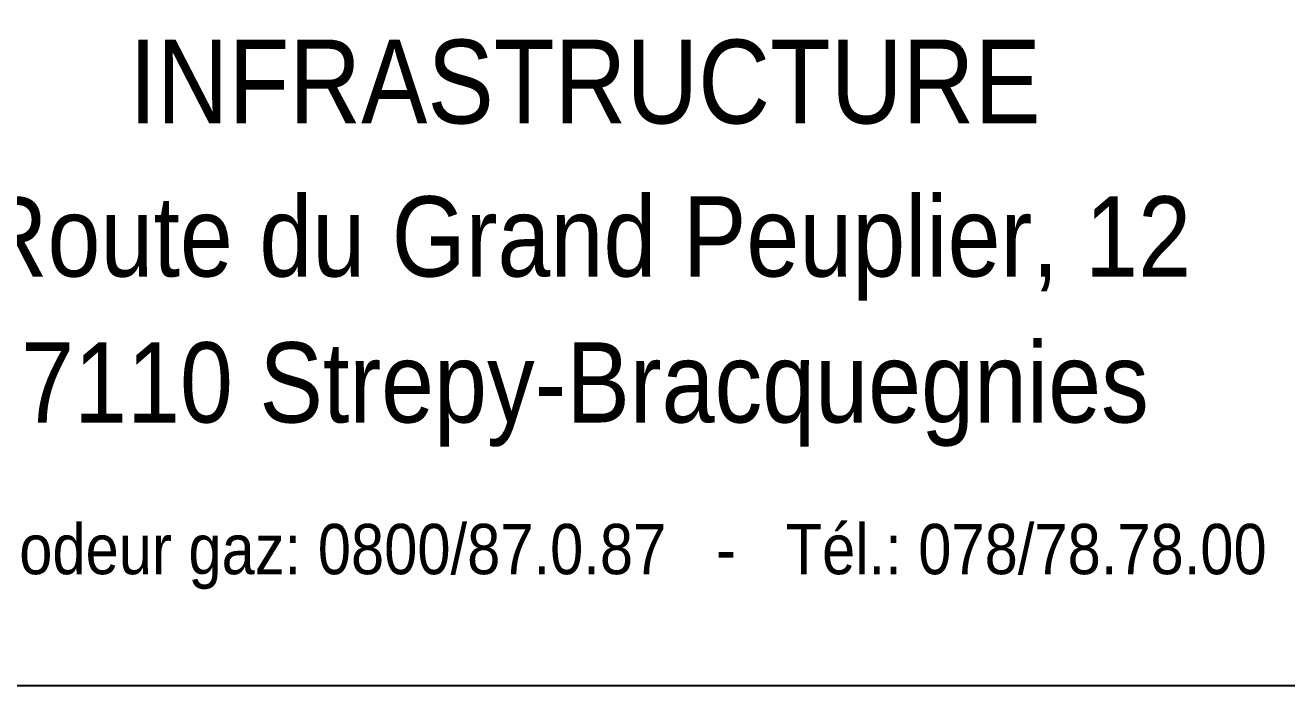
# Model space of a CAD drawing. Header units: millimetres. Extents: x -49 to 1078, y -325 to -37.
# Drawn here: x 944.7 to 1020, y -114.6 to -75.1 of the extents above; entities that cross this region are included whole.
import ezdxf
from ezdxf.enums import TextEntityAlignment as Align

# ---------------------------------------------------------------- set-up
doc = ezdxf.new("R2010")
doc.units = ezdxf.units.MM
doc.header["$MEASUREMENT"] = 0
doc.layers.add('Cartouche', color=7, linetype='CONTINUOUS')
doc.styles.add('Cartouche', font='ARIAL.TTF', dxfattribs={"width": 0.85})
doc.styles.add('ROMANS', font='romans')
doc.styles.add('SANSSERIF', font='sas_____.pfb')
doc.styles.add('STYLE1', font='ARIAL.TTF', dxfattribs={"height": 10})

# ---------------------------------------------------------------- blocks, each defined once
blk = doc.blocks.new('Cartouche')
at = {"layer": 'Cartouche', "color": 7}
blk.add_lwpolyline([(15, 210), (15, 282.005), (205.001, 282.005), (205.001, 210)], close=True, dxfattribs=at)
at = {"layer": 'Cartouche', "color": 7, "linetype": 'Continuous', "style": 'Cartouche', "width": 0.85}
for s, height, p in [('INFRASTRUCTURE', 5, (110, 243.558)), ('Tél. odeur gaz: 0800/87.0.87   -   Tél.: 078/78.78.00', 3, (110, 216.659))]:
    blk.add_text(s, height=height, dxfattribs=at).set_placement(p, align=Align.CENTER)
at = {"layer": 'Cartouche', "color": 7, "style": 'Cartouche', "width": 0.85}
for s, p in [('Route du Grand Peuplier, 12', (110, 234.423)), ('7110 Strepy-Bracquegnies', (110, 225.711))]:
    blk.add_text(s, height=4.78754, dxfattribs=at).set_placement(p, align=Align.CENTER)
at = {"layer": 'Cartouche', "color": 7, "linetype": 'Continuous'}
for tag, height, style, width, p in [('COM', 10, 'STYLE1', 0.75, (110, 190.153)), ('LOC', 8, 'STYLE1', 0.75, (110, 175.8)), ('RUE(1)', 5, 'ROMANS', 0.8, (110, 163.029)), ('RUE(2)', 5, 'ROMANS', 0.8, (110, 152.934)), ('RUE(3)', 5, 'ROMANS', 0.8, (110, 142.838)), ('RUE(4)', 5, 'ROMANS', 0.8, (110, 132.742)), ('RUE(5)', 5, 'ROMANS', 0.8, (110, 122.647)), ('RES', 10, 'ROMANS', 0.5, (110, 87.362))]:
    blk.add_attdef(tag, text='', height=height, dxfattribs=dict(at, style=style, width=width)).set_placement(p, align=Align.CENTER)
at = {"layer": 'Cartouche', "color": 7, "linetype": 'Continuous', "style": 'ROMANS', "width": 0.5}
for tag, p in [('MD1', (17.5, 66)), ('MD1-2', (48.684, 66)), ('MD1-3', (175.151, 66)), ('MD2', (17.5, 61)), ('MD2-2', (48.684, 61)), ('MD2-3', (175.151, 61)), ('MD3', (17.5, 56)), ('MD3-2', (48.684, 56)), ('MD3-3', (175.151, 56)), ('MD4', (17.5, 51)), ('MD4-2', (48.684, 51)), ('MD4-3', (175.151, 51)), ('MD5', (17.5, 46)), ('MD5-2', (48.684, 46)), ('MD5-3', (175.151, 46))]:
    blk.add_attdef(tag, p, '', height=3, dxfattribs=at)
at = {"layer": 'Cartouche', "color": 7, "linetype": 'Continuous', "style": 'ROMANS'}
for tag, p in [('ECH', (57.5, 35.2)), ('DAT', (57.5, 28.6)), ('DES', (57.5, 22))]:
    blk.add_attdef(tag, p, '', height=3, dxfattribs=at)
at = {"layer": 'Cartouche', "color": 7, "linetype": 'Continuous', "style": 'SANSSERIF', "width": 0.65}
blk.add_attdef('NUM', text='', height=12, dxfattribs=at).set_placement((157.501, 30), align=Align.MIDDLE)

msp = doc.modelspace()

# ---------------------------------------------------------------- block references
at = {"layer": 'Cartouche'}
msp.add_blockref('Cartouche', (868.059, -324.557), dxfattribs=at)

doc.saveas('drawing.dxf')
